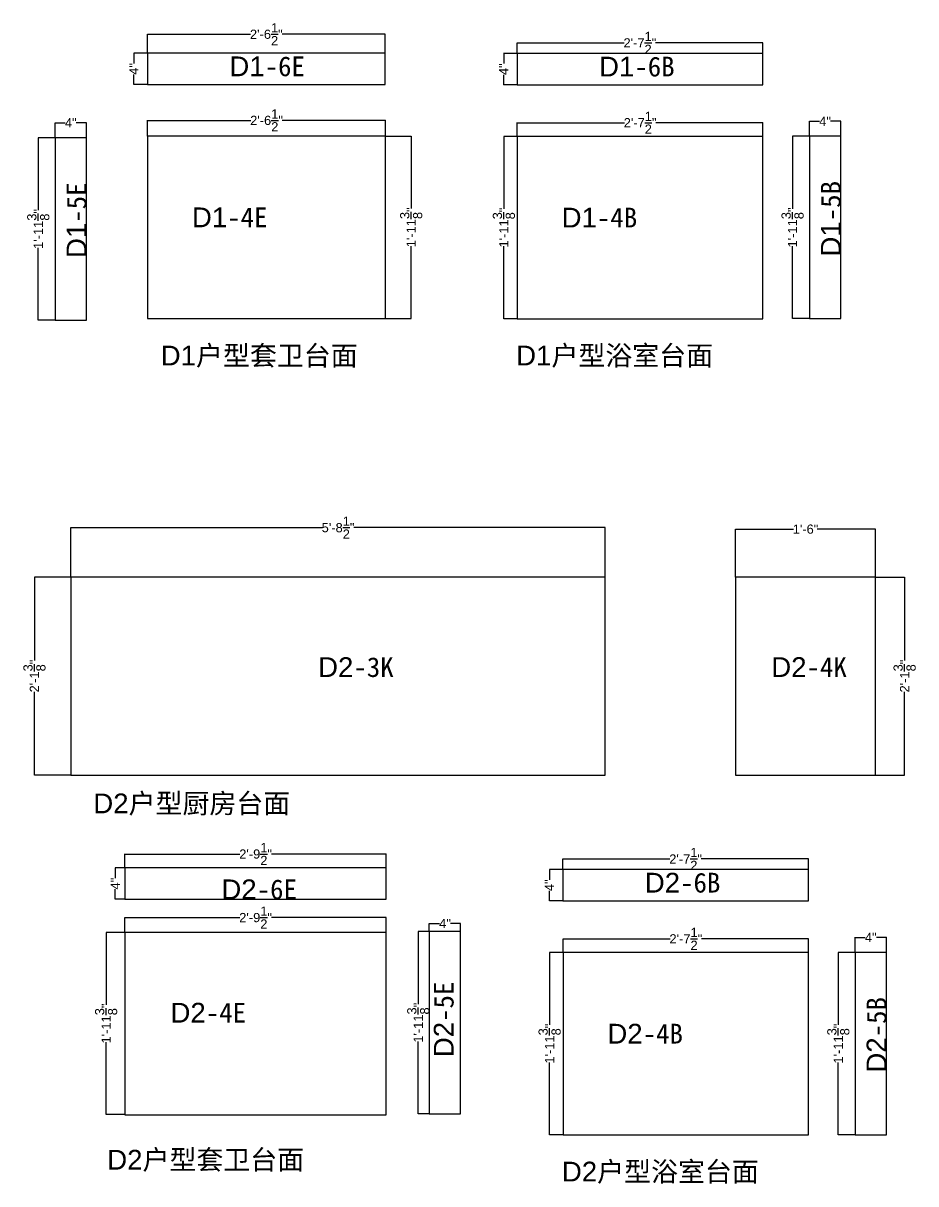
# Model space of a CAD drawing. Header units: inches. Extents: x -997106 to 39633, y -30199 to 1961.
# Drawn here: x 4683 to 7590, y -26069 to -22288 of the extents above; entities that cross this region are included whole.
import ezdxf

# ---------------------------------------------------------------- set-up
doc = ezdxf.new("R2010")
doc.units = ezdxf.units.IN
doc.header["$MEASUREMENT"] = 0
doc.layers.get('Defpoints').update_dxf_attribs({"color": 3})
doc.layers.add('编号', color=10, linetype='Continuous', plot=False)
doc.styles.get("Standard").update_dxf_attribs({"font": 'arial.ttf'})
doc.dimstyles.get("Standard").update_dxf_attribs({"dimtxt": 30, "dimasz": 1, "dimexe": 0.18, "dimexo": 0.0625, "dimgap": 0.09, "dimtad": 0, "dimtoh": 1, "dimdec": 4, "dimlfac": 0.03937, "dimzin": 0, "dimdsep": 46, "dimlunit": 4, "dimtxsty": 'Standard', "dimblk": 'ARCHTICK', "dimcen": 1, "dimadec": 0, "dimazin": 0, "dimtfac": 1, "dimtdec": 4, "dimtix": 1, "dimtofl": 0, "dimtmove": 2, "dimatfit": 3, "dimldrblk": 'ARCHTICK', "dimfxl": 1, "dimtolj": 1, "dimtzin": 0, "dimarcsym": 0})

# ---------------------------------------------------------------- blocks, each defined once
blk = doc.blocks.new('_ArchTick')
at = {"color": 0, "linetype": 'ByBlock', "const_width": 0.15}
blk.add_lwpolyline([(-0.5, -0.5), (0.5, 0.5)], dxfattribs=at)
blk = doc.blocks.new('*D436')
at = {"color": 0, "lineweight": -2, "transparency": 16777216}
for p, q in [((4838.3, -24092.4), (4838.3, -23931.2)), ((4838.3, -23931.4), (5657.4, -23931.4)), ((6578.3, -23931.4), (5759.2, -23931.4)), ((6578.3, -24092.4), (6578.3, -23931.2))]:
    blk.add_line(p, q, dxfattribs=at)
at = {"layer": 'Defpoints', "color": 0, "transparency": 16777216}
for p in [(6578.3, -23931.4), (4838.3, -24092.5), (6578.3, -24092.5)]:
    blk.add_point(p, dxfattribs=at)
at = {"color": 0, "lineweight": -2, "transparency": 16777216, "rotation": 180}
blk.add_blockref('_ArchTick', (4838.3, -23931.4), dxfattribs=at)
at = {"color": 0, "lineweight": -2, "transparency": 16777216}
blk.add_blockref('_ArchTick', (6578.3, -23931.4), dxfattribs=at)
at = {"color": 0, "transparency": 16777216, "insert": (5708.3, -23931.4), "char_height": 30, "attachment_point": 5}
blk.add_mtext('\\A1;5\'-8{\\H1x;\\S1/2;}"', dxfattribs=at)
blk = doc.blocks.new('*D437')
at = {"color": 0, "lineweight": -2, "transparency": 16777216}
for p, q in [((4838.2, -24092.5), (4719.1, -24092.5)), ((4719.3, -24092.5), (4719.3, -24363.9)), ((4719.3, -24737.5), (4719.3, -24466.1)), ((4838.2, -24737.5), (4719.1, -24737.5))]:
    blk.add_line(p, q, dxfattribs=at)
at = {"layer": 'Defpoints', "color": 0, "transparency": 16777216}
for p in [(4838.3, -24092.5), (4719.3, -24737.5), (4838.3, -24737.5)]:
    blk.add_point(p, dxfattribs=at)
at = {"color": 0, "lineweight": -2, "transparency": 16777216}
for p, rotation in [((4719.3, -24092.5), 90), ((4719.3, -24737.5), 270)]:
    blk.add_blockref('_ArchTick', p, dxfattribs=dict(at, rotation=rotation))
at = {"color": 0, "transparency": 16777216, "insert": (4719.3, -24415), "char_height": 30, "attachment_point": 5, "rotation": 90}
blk.add_mtext('\\A1;2\'-1{\\H1x;\\S3/8;}"', dxfattribs=at)
blk = doc.blocks.new('*D438')
at = {"color": 0, "lineweight": -2, "transparency": 16777216}
for p, q in [((7002.4, -24092.4), (7002.4, -23936.2)), ((7002.4, -23936.4), (7192.3, -23936.4)), ((7459.4, -23936.4), (7269.4, -23936.4)), ((7459.4, -24092.4), (7459.4, -23936.2))]:
    blk.add_line(p, q, dxfattribs=at)
at = {"layer": 'Defpoints', "color": 0, "transparency": 16777216}
for p in [(7459.4, -23936.4), (7002.4, -24092.5), (7459.4, -24092.5)]:
    blk.add_point(p, dxfattribs=at)
at = {"color": 0, "lineweight": -2, "transparency": 16777216, "rotation": 180}
blk.add_blockref('_ArchTick', (7002.4, -23936.4), dxfattribs=at)
at = {"color": 0, "lineweight": -2, "transparency": 16777216}
blk.add_blockref('_ArchTick', (7459.4, -23936.4), dxfattribs=at)
at = {"color": 0, "transparency": 16777216, "insert": (7230.9, -23936.4), "char_height": 30, "attachment_point": 5}
blk.add_mtext('\\A1;1\'-6"', dxfattribs=at)
blk = doc.blocks.new('*D439')
at = {"color": 0, "lineweight": -2, "transparency": 16777216}
for p, q in [((7459.4, -24092.5), (7553.8, -24092.5)), ((7553.6, -24092.5), (7553.6, -24363.9)), ((7553.6, -24737.5), (7553.6, -24466.1)), ((7459.4, -24737.5), (7553.8, -24737.5))]:
    blk.add_line(p, q, dxfattribs=at)
at = {"layer": 'Defpoints', "color": 0, "transparency": 16777216}
for p in [(7459.4, -24092.5), (7459.4, -24737.5), (7553.6, -24737.5)]:
    blk.add_point(p, dxfattribs=at)
at = {"color": 0, "lineweight": -2, "transparency": 16777216}
for p, rotation in [((7553.6, -24092.5), 90), ((7553.6, -24737.5), 270)]:
    blk.add_blockref('_ArchTick', p, dxfattribs=dict(at, rotation=rotation))
at = {"color": 0, "transparency": 16777216, "insert": (7553.6, -24415), "char_height": 30, "attachment_point": 5, "rotation": 90}
blk.add_mtext('\\A1;2\'-1{\\H1x;\\S3/8;}"', dxfattribs=at)
blk = doc.blocks.new('*D538')
at = {"color": 0, "lineweight": -2, "transparency": 16777216}
for p, q in [((5014.3, -25250.1), (4952.7, -25250.1)), ((4952.9, -25250.1), (4952.9, -25486.1)), ((4952.9, -25844.1), (4952.9, -25608.2)), ((5014.3, -25844.1), (4952.7, -25844.1))]:
    blk.add_line(p, q, dxfattribs=at)
at = {"layer": 'Defpoints', "color": 0, "transparency": 16777216}
for p in [(5014.3, -25250.1), (4952.9, -25844.1), (5014.3, -25844.1)]:
    blk.add_point(p, dxfattribs=at)
at = {"color": 0, "lineweight": -2, "transparency": 16777216}
for p, rotation in [((4952.9, -25250.1), 90), ((4952.9, -25844.1), 270)]:
    blk.add_blockref('_ArchTick', p, dxfattribs=dict(at, rotation=rotation))
at = {"color": 0, "transparency": 16777216, "insert": (4952.9, -25547.1), "char_height": 30, "attachment_point": 5, "rotation": 90}
blk.add_mtext('\\A1;1\'-11{\\H1x;\\S3/8;}"', dxfattribs=at)
blk = doc.blocks.new('*D539')
at = {"color": 0, "lineweight": -2, "transparency": 16777216}
for p, q in [((5014.3, -25250.1), (5014.3, -25201.7)), ((5014.3, -25201.9), (5388.7, -25201.9)), ((5865.3, -25201.9), (5491, -25201.9)), ((5865.3, -25250.1), (5865.3, -25201.7))]:
    blk.add_line(p, q, dxfattribs=at)
at = {"layer": 'Defpoints', "color": 0, "transparency": 16777216}
for p in [(5865.3, -25201.9), (5014.3, -25250.1), (5865.3, -25250.1)]:
    blk.add_point(p, dxfattribs=at)
at = {"color": 0, "lineweight": -2, "transparency": 16777216, "rotation": 180}
blk.add_blockref('_ArchTick', (5014.3, -25201.9), dxfattribs=at)
at = {"color": 0, "lineweight": -2, "transparency": 16777216}
blk.add_blockref('_ArchTick', (5865.3, -25201.9), dxfattribs=at)
at = {"color": 0, "transparency": 16777216, "insert": (5439.8, -25201.9), "char_height": 30, "attachment_point": 5}
blk.add_mtext('\\A1;2\'-9{\\H1x;\\S1/2;}"', dxfattribs=at)
blk = doc.blocks.new('*D540')
at = {"color": 0, "lineweight": -2, "transparency": 16777216}
for p, q in [((6005.6, -25247.6), (6005.6, -25221)), ((6005.6, -25221.1), (6038.6, -25221.1)), ((6107.6, -25221.1), (6074.5, -25221.1)), ((6107.6, -25247.6), (6107.6, -25221))]:
    blk.add_line(p, q, dxfattribs=at)
at = {"layer": 'Defpoints', "color": 0, "transparency": 16777216}
for p in [(6107.6, -25221.1), (6005.6, -25247.7), (6107.6, -25247.7)]:
    blk.add_point(p, dxfattribs=at)
at = {"color": 0, "lineweight": -2, "transparency": 16777216, "rotation": 180}
blk.add_blockref('_ArchTick', (6005.6, -25221.1), dxfattribs=at)
at = {"color": 0, "lineweight": -2, "transparency": 16777216}
blk.add_blockref('_ArchTick', (6107.6, -25221.1), dxfattribs=at)
at = {"color": 0, "transparency": 16777216, "insert": (6056.6, -25221.1), "char_height": 30, "attachment_point": 5}
blk.add_mtext('\\A1;4"', dxfattribs=at)
blk = doc.blocks.new('*D541')
at = {"color": 0, "lineweight": -2, "transparency": 16777216}
for p, q in [((6005.5, -25247.7), (5969.3, -25247.7)), ((5969.5, -25247.7), (5969.5, -25483.6)), ((5969.5, -25841.7), (5969.5, -25605.8)), ((6005.5, -25841.7), (5969.3, -25841.7))]:
    blk.add_line(p, q, dxfattribs=at)
at = {"layer": 'Defpoints', "color": 0, "transparency": 16777216}
for p in [(6005.6, -25247.7), (5969.5, -25841.7), (6005.6, -25841.7)]:
    blk.add_point(p, dxfattribs=at)
at = {"color": 0, "lineweight": -2, "transparency": 16777216}
for p, rotation in [((5969.5, -25247.7), 90), ((5969.5, -25841.7), 270)]:
    blk.add_blockref('_ArchTick', p, dxfattribs=dict(at, rotation=rotation))
at = {"color": 0, "transparency": 16777216, "insert": (5969.5, -25544.7), "char_height": 30, "attachment_point": 5, "rotation": 90}
blk.add_mtext('\\A1;1\'-11{\\H1x;\\S3/8;}"', dxfattribs=at)
blk = doc.blocks.new('*D542')
at = {"color": 0, "lineweight": -2, "transparency": 16777216}
for p, q in [((5014.3, -25040.3), (4982.5, -25040.3)), ((4982.7, -25040.3), (4982.7, -25073.3)), ((4982.7, -25142.3), (4982.7, -25109.2)), ((5014.3, -25142.3), (4982.5, -25142.3))]:
    blk.add_line(p, q, dxfattribs=at)
at = {"layer": 'Defpoints', "color": 0, "transparency": 16777216}
for p in [(5014.3, -25040.3), (4982.7, -25142.3), (5014.3, -25142.3)]:
    blk.add_point(p, dxfattribs=at)
at = {"color": 0, "lineweight": -2, "transparency": 16777216}
for p, rotation in [((4982.7, -25040.3), 90), ((4982.7, -25142.3), 270)]:
    blk.add_blockref('_ArchTick', p, dxfattribs=dict(at, rotation=rotation))
at = {"color": 0, "transparency": 16777216, "insert": (4982.7, -25091.3), "char_height": 30, "attachment_point": 5, "rotation": 90}
blk.add_mtext('\\A1;4"', dxfattribs=at)
blk = doc.blocks.new('*D543')
at = {"color": 0, "lineweight": -2, "transparency": 16777216}
for p, q in [((5014.3, -25040.2), (5014.3, -24994.7)), ((5014.3, -24994.9), (5388.7, -24994.9)), ((5865.3, -24994.9), (5491, -24994.9)), ((5865.3, -25040.2), (5865.3, -24994.7))]:
    blk.add_line(p, q, dxfattribs=at)
at = {"layer": 'Defpoints', "color": 0, "transparency": 16777216}
for p in [(5865.3, -24994.9), (5014.3, -25040.3), (5865.3, -25040.3)]:
    blk.add_point(p, dxfattribs=at)
at = {"color": 0, "lineweight": -2, "transparency": 16777216, "rotation": 180}
blk.add_blockref('_ArchTick', (5014.3, -24994.9), dxfattribs=at)
at = {"color": 0, "lineweight": -2, "transparency": 16777216}
blk.add_blockref('_ArchTick', (5865.3, -24994.9), dxfattribs=at)
at = {"color": 0, "transparency": 16777216, "insert": (5439.8, -24994.9), "char_height": 30, "attachment_point": 5}
blk.add_mtext('\\A1;2\'-9{\\H1x;\\S1/2;}"', dxfattribs=at)
blk = doc.blocks.new('*D604')
at = {"color": 0, "lineweight": -2, "transparency": 16777216}
for p, q in [((5087.9, -22655.7), (5087.9, -22604.1)), ((5087.9, -22604.3), (5424.3, -22604.3)), ((5862.9, -22604.3), (5526.6, -22604.3)), ((5862.9, -22655.7), (5862.9, -22604.1))]:
    blk.add_line(p, q, dxfattribs=at)
at = {"layer": 'Defpoints', "color": 0, "transparency": 16777216}
for p in [(5862.9, -22604.3), (5087.9, -22655.8), (5862.9, -22655.8)]:
    blk.add_point(p, dxfattribs=at)
at = {"color": 0, "lineweight": -2, "transparency": 16777216, "rotation": 180}
blk.add_blockref('_ArchTick', (5087.9, -22604.3), dxfattribs=at)
at = {"color": 0, "lineweight": -2, "transparency": 16777216}
blk.add_blockref('_ArchTick', (5862.9, -22604.3), dxfattribs=at)
at = {"color": 0, "transparency": 16777216, "insert": (5475.4, -22604.3), "char_height": 30, "attachment_point": 5}
blk.add_mtext('\\A1;2\'-6{\\H1x;\\S1/2;}"', dxfattribs=at)
blk = doc.blocks.new('*D605')
at = {"color": 0, "lineweight": -2, "transparency": 16777216}
for p, q in [((5863, -22655.8), (5946.7, -22655.8)), ((5946.5, -22655.8), (5946.5, -22891.7)), ((5946.5, -23249.8), (5946.5, -23013.9)), ((5863, -23249.8), (5946.7, -23249.8))]:
    blk.add_line(p, q, dxfattribs=at)
at = {"layer": 'Defpoints', "color": 0, "transparency": 16777216}
for p in [(5862.9, -22655.8), (5862.9, -23249.8), (5946.5, -23249.8)]:
    blk.add_point(p, dxfattribs=at)
at = {"color": 0, "lineweight": -2, "transparency": 16777216}
for p, rotation in [((5946.5, -22655.8), 90), ((5946.5, -23249.8), 270)]:
    blk.add_blockref('_ArchTick', p, dxfattribs=dict(at, rotation=rotation))
at = {"color": 0, "transparency": 16777216, "insert": (5946.5, -22952.8), "char_height": 30, "attachment_point": 5, "rotation": 90}
blk.add_mtext('\\A1;1\'-11{\\H1x;\\S3/8;}"', dxfattribs=at)
blk = doc.blocks.new('*D606')
at = {"color": 0, "lineweight": -2, "transparency": 16777216}
for p, q in [((4786.7, -22661.2), (4731.7, -22661.2)), ((4731.8, -22661.2), (4731.8, -22897.1)), ((4731.8, -23255.2), (4731.8, -23019.3)), ((4786.7, -23255.2), (4731.7, -23255.2))]:
    blk.add_line(p, q, dxfattribs=at)
at = {"layer": 'Defpoints', "color": 0, "transparency": 16777216}
for p in [(4786.8, -22661.2), (4731.8, -23255.2), (4786.8, -23255.2)]:
    blk.add_point(p, dxfattribs=at)
at = {"color": 0, "lineweight": -2, "transparency": 16777216}
for p, rotation in [((4731.8, -22661.2), 90), ((4731.8, -23255.2), 270)]:
    blk.add_blockref('_ArchTick', p, dxfattribs=dict(at, rotation=rotation))
at = {"color": 0, "transparency": 16777216, "insert": (4731.8, -22958.2), "char_height": 30, "attachment_point": 5, "rotation": 90}
blk.add_mtext('\\A1;1\'-11{\\H1x;\\S3/8;}"', dxfattribs=at)
blk = doc.blocks.new('*D607')
at = {"color": 0, "lineweight": -2, "transparency": 16777216}
for p, q in [((4786.8, -22661.1), (4786.8, -22611.9)), ((4786.8, -22612.1), (4819.8, -22612.1)), ((4888.8, -22612.1), (4855.7, -22612.1)), ((4888.8, -22661.1), (4888.8, -22611.9))]:
    blk.add_line(p, q, dxfattribs=at)
at = {"layer": 'Defpoints', "color": 0, "transparency": 16777216}
for p in [(4888.8, -22612.1), (4786.8, -22661.2), (4888.8, -22661.2)]:
    blk.add_point(p, dxfattribs=at)
at = {"color": 0, "lineweight": -2, "transparency": 16777216, "rotation": 180}
blk.add_blockref('_ArchTick', (4786.8, -22612.1), dxfattribs=at)
at = {"color": 0, "lineweight": -2, "transparency": 16777216}
blk.add_blockref('_ArchTick', (4888.8, -22612.1), dxfattribs=at)
at = {"color": 0, "transparency": 16777216, "insert": (4837.8, -22612.1), "char_height": 30, "attachment_point": 5}
blk.add_mtext('\\A1;4"', dxfattribs=at)
blk = doc.blocks.new('*D608')
at = {"color": 0, "lineweight": -2, "transparency": 16777216}
for p, q in [((5087.1, -22385.7), (5043.1, -22385.7)), ((5043.3, -22385.7), (5043.3, -22418.7)), ((5043.3, -22487.7), (5043.3, -22454.6)), ((5087.1, -22487.7), (5043.1, -22487.7))]:
    blk.add_line(p, q, dxfattribs=at)
at = {"layer": 'Defpoints', "color": 0, "transparency": 16777216}
for p in [(5087.2, -22385.7), (5043.3, -22487.7), (5087.2, -22487.7)]:
    blk.add_point(p, dxfattribs=at)
at = {"color": 0, "lineweight": -2, "transparency": 16777216}
for p, rotation in [((5043.3, -22385.7), 90), ((5043.3, -22487.7), 270)]:
    blk.add_blockref('_ArchTick', p, dxfattribs=dict(at, rotation=rotation))
at = {"color": 0, "transparency": 16777216, "insert": (5043.3, -22436.7), "char_height": 30, "attachment_point": 5, "rotation": 90}
blk.add_mtext('\\A1;4"', dxfattribs=at)
blk = doc.blocks.new('*D609')
at = {"color": 0, "lineweight": -2, "transparency": 16777216}
for p, q in [((5087.2, -22385.6), (5087.2, -22323.6)), ((5087.2, -22323.7), (5423.5, -22323.7)), ((5862.2, -22323.7), (5525.9, -22323.7)), ((5862.2, -22385.6), (5862.2, -22323.6))]:
    blk.add_line(p, q, dxfattribs=at)
at = {"layer": 'Defpoints', "color": 0, "transparency": 16777216}
for p in [(5862.2, -22323.7), (5087.2, -22385.7), (5862.2, -22385.7)]:
    blk.add_point(p, dxfattribs=at)
at = {"color": 0, "lineweight": -2, "transparency": 16777216, "rotation": 180}
blk.add_blockref('_ArchTick', (5087.2, -22323.7), dxfattribs=at)
at = {"color": 0, "lineweight": -2, "transparency": 16777216}
blk.add_blockref('_ArchTick', (5862.2, -22323.7), dxfattribs=at)
at = {"color": 0, "transparency": 16777216, "insert": (5474.7, -22323.7), "char_height": 30, "attachment_point": 5}
blk.add_mtext('\\A1;2\'-6{\\H1x;\\S1/2;}"', dxfattribs=at)
blk = doc.blocks.new('*D1316')
at = {"color": 0, "lineweight": -2, "transparency": 16777216}
for p, q in [((7243.6, -22656.3), (7188.5, -22656.3)), ((7188.7, -22656.3), (7188.7, -22892.2)), ((7188.7, -23250.3), (7188.7, -23014.4)), ((7243.6, -23250.3), (7188.5, -23250.3))]:
    blk.add_line(p, q, dxfattribs=at)
at = {"layer": 'Defpoints', "color": 0, "transparency": 16777216}
for p in [(7243.6, -22656.3), (7188.7, -23250.3), (7243.6, -23250.3)]:
    blk.add_point(p, dxfattribs=at)
at = {"color": 0, "lineweight": -2, "transparency": 16777216}
for p, rotation in [((7188.7, -22656.3), 90), ((7188.7, -23250.3), 270)]:
    blk.add_blockref('_ArchTick', p, dxfattribs=dict(at, rotation=rotation))
at = {"color": 0, "transparency": 16777216, "insert": (7188.7, -22953.3), "char_height": 30, "attachment_point": 5, "rotation": 90}
blk.add_mtext('\\A1;1\'-11{\\H1x;\\S3/8;}"', dxfattribs=at)
blk = doc.blocks.new('*D1317')
at = {"color": 0, "lineweight": -2, "transparency": 16777216}
for p, q in [((7243.6, -22656.3), (7243.6, -22607)), ((7243.6, -22607.2), (7276.7, -22607.2)), ((7345.6, -22607.2), (7312.6, -22607.2)), ((7345.6, -22656.3), (7345.6, -22607))]:
    blk.add_line(p, q, dxfattribs=at)
at = {"layer": 'Defpoints', "color": 0, "transparency": 16777216}
for p in [(7345.6, -22607.2), (7243.6, -22656.3), (7345.6, -22656.3)]:
    blk.add_point(p, dxfattribs=at)
at = {"color": 0, "lineweight": -2, "transparency": 16777216, "rotation": 180}
blk.add_blockref('_ArchTick', (7243.6, -22607.2), dxfattribs=at)
at = {"color": 0, "lineweight": -2, "transparency": 16777216}
blk.add_blockref('_ArchTick', (7345.6, -22607.2), dxfattribs=at)
at = {"color": 0, "transparency": 16777216, "insert": (7294.6, -22607.2), "char_height": 30, "attachment_point": 5}
blk.add_mtext('\\A1;4"', dxfattribs=at)
blk = doc.blocks.new('*D1318')
at = {"color": 0, "lineweight": -2, "transparency": 16777216}
for p, q in [((6292.1, -22656.5), (6292.1, -22611.8)), ((6292.1, -22612), (6641, -22612)), ((7092.1, -22612), (6743.3, -22612)), ((7092.1, -22656.5), (7092.1, -22611.8))]:
    blk.add_line(p, q, dxfattribs=at)
at = {"layer": 'Defpoints', "color": 0, "transparency": 16777216}
for p in [(7092.1, -22612), (6292.1, -22656.6), (7092.1, -22656.6)]:
    blk.add_point(p, dxfattribs=at)
at = {"color": 0, "lineweight": -2, "transparency": 16777216, "rotation": 180}
blk.add_blockref('_ArchTick', (6292.1, -22612), dxfattribs=at)
at = {"color": 0, "lineweight": -2, "transparency": 16777216}
blk.add_blockref('_ArchTick', (7092.1, -22612), dxfattribs=at)
at = {"color": 0, "transparency": 16777216, "insert": (6692.1, -22612), "char_height": 30, "attachment_point": 5}
blk.add_mtext('\\A1;2\'-7{\\H1x;\\S1/2;}"', dxfattribs=at)
blk = doc.blocks.new('*D1319')
at = {"color": 0, "lineweight": -2, "transparency": 16777216}
for p, q in [((6292.1, -22656.6), (6248.1, -22656.6)), ((6248.3, -22656.6), (6248.3, -22892.5)), ((6248.3, -23250.6), (6248.3, -23014.7)), ((6292.1, -23250.6), (6248.1, -23250.6))]:
    blk.add_line(p, q, dxfattribs=at)
at = {"layer": 'Defpoints', "color": 0, "transparency": 16777216}
for p in [(6292.1, -22656.6), (6248.3, -23250.6), (6292.1, -23250.6)]:
    blk.add_point(p, dxfattribs=at)
at = {"color": 0, "lineweight": -2, "transparency": 16777216}
for p, rotation in [((6248.3, -22656.6), 90), ((6248.3, -23250.6), 270)]:
    blk.add_blockref('_ArchTick', p, dxfattribs=dict(at, rotation=rotation))
at = {"color": 0, "transparency": 16777216, "insert": (6248.3, -22953.6), "char_height": 30, "attachment_point": 5, "rotation": 90}
blk.add_mtext('\\A1;1\'-11{\\H1x;\\S3/8;}"', dxfattribs=at)
blk = doc.blocks.new('*D1320')
at = {"color": 0, "lineweight": -2, "transparency": 16777216}
for p, q in [((6291.3, -22386.4), (6247.7, -22386.4)), ((6247.8, -22386.4), (6247.8, -22419.5)), ((6247.8, -22488.4), (6247.8, -22455.4)), ((6291.3, -22488.4), (6247.7, -22488.4))]:
    blk.add_line(p, q, dxfattribs=at)
at = {"layer": 'Defpoints', "color": 0, "transparency": 16777216}
for p in [(6291.4, -22386.4), (6247.8, -22488.4), (6291.4, -22488.4)]:
    blk.add_point(p, dxfattribs=at)
at = {"color": 0, "lineweight": -2, "transparency": 16777216}
for p, rotation in [((6247.8, -22386.4), 90), ((6247.8, -22488.4), 270)]:
    blk.add_blockref('_ArchTick', p, dxfattribs=dict(at, rotation=rotation))
at = {"color": 0, "transparency": 16777216, "insert": (6247.8, -22437.4), "char_height": 30, "attachment_point": 5, "rotation": 90}
blk.add_mtext('\\A1;4"', dxfattribs=at)
blk = doc.blocks.new('*D1321')
at = {"color": 0, "lineweight": -2, "transparency": 16777216}
for p, q in [((6291.4, -22386.4), (6291.4, -22351.6)), ((6291.4, -22351.8), (6640.2, -22351.8)), ((7091.4, -22351.8), (6742.5, -22351.8)), ((7091.4, -22386.4), (7091.4, -22351.6))]:
    blk.add_line(p, q, dxfattribs=at)
at = {"layer": 'Defpoints', "color": 0, "transparency": 16777216}
for p in [(6291.4, -22386.4), (7091.4, -22351.8), (7091.4, -22386.4)]:
    blk.add_point(p, dxfattribs=at)
at = {"color": 0, "lineweight": -2, "transparency": 16777216, "rotation": 180}
blk.add_blockref('_ArchTick', (6291.4, -22351.8), dxfattribs=at)
at = {"color": 0, "lineweight": -2, "transparency": 16777216}
blk.add_blockref('_ArchTick', (7091.4, -22351.8), dxfattribs=at)
at = {"color": 0, "transparency": 16777216, "insert": (6691.4, -22351.8), "char_height": 30, "attachment_point": 5}
blk.add_mtext('\\A1;2\'-7{\\H1x;\\S1/2;}"', dxfattribs=at)
blk = doc.blocks.new('*D1376')
at = {"color": 0, "lineweight": -2, "transparency": 16777216}
for p, q in [((7392.6, -25315.5), (7337.5, -25315.5)), ((7337.7, -25315.5), (7337.7, -25551.4)), ((7337.7, -25909.5), (7337.7, -25673.6)), ((7392.6, -25909.5), (7337.5, -25909.5))]:
    blk.add_line(p, q, dxfattribs=at)
at = {"layer": 'Defpoints', "color": 0, "transparency": 16777216}
for p in [(7392.6, -25315.5), (7337.7, -25909.5), (7392.6, -25909.5)]:
    blk.add_point(p, dxfattribs=at)
at = {"color": 0, "lineweight": -2, "transparency": 16777216}
for p, rotation in [((7337.7, -25315.5), 90), ((7337.7, -25909.5), 270)]:
    blk.add_blockref('_ArchTick', p, dxfattribs=dict(at, rotation=rotation))
at = {"color": 0, "transparency": 16777216, "insert": (7337.7, -25612.5), "char_height": 30, "attachment_point": 5, "rotation": 90}
blk.add_mtext('\\A1;1\'-11{\\H1x;\\S3/8;}"', dxfattribs=at)
blk = doc.blocks.new('*D1377')
at = {"color": 0, "lineweight": -2, "transparency": 16777216}
for p, q in [((7392.6, -25315.4), (7392.6, -25266.2)), ((7392.6, -25266.4), (7425.7, -25266.4)), ((7494.6, -25266.4), (7461.6, -25266.4)), ((7494.6, -25315.4), (7494.6, -25266.2))]:
    blk.add_line(p, q, dxfattribs=at)
at = {"layer": 'Defpoints', "color": 0, "transparency": 16777216}
for p in [(7494.6, -25266.4), (7392.6, -25315.5), (7494.6, -25315.5)]:
    blk.add_point(p, dxfattribs=at)
at = {"color": 0, "lineweight": -2, "transparency": 16777216, "rotation": 180}
blk.add_blockref('_ArchTick', (7392.6, -25266.4), dxfattribs=at)
at = {"color": 0, "lineweight": -2, "transparency": 16777216}
blk.add_blockref('_ArchTick', (7494.6, -25266.4), dxfattribs=at)
at = {"color": 0, "transparency": 16777216, "insert": (7443.6, -25266.4), "char_height": 30, "attachment_point": 5}
blk.add_mtext('\\A1;4"', dxfattribs=at)
blk = doc.blocks.new('*D1378')
at = {"color": 0, "lineweight": -2, "transparency": 16777216}
for p, q in [((6441.1, -25315.7), (6441.1, -25271)), ((6441.1, -25271.2), (6790, -25271.2)), ((7241.1, -25271.2), (6892.3, -25271.2)), ((7241.1, -25315.7), (7241.1, -25271))]:
    blk.add_line(p, q, dxfattribs=at)
at = {"layer": 'Defpoints', "color": 0, "transparency": 16777216}
for p in [(7241.1, -25271.2), (6441.1, -25315.7), (7241.1, -25315.7)]:
    blk.add_point(p, dxfattribs=at)
at = {"color": 0, "lineweight": -2, "transparency": 16777216, "rotation": 180}
blk.add_blockref('_ArchTick', (6441.1, -25271.2), dxfattribs=at)
at = {"color": 0, "lineweight": -2, "transparency": 16777216}
blk.add_blockref('_ArchTick', (7241.1, -25271.2), dxfattribs=at)
at = {"color": 0, "transparency": 16777216, "insert": (6841.1, -25271.2), "char_height": 30, "attachment_point": 5}
blk.add_mtext('\\A1;2\'-7{\\H1x;\\S1/2;}"', dxfattribs=at)
blk = doc.blocks.new('*D1379')
at = {"color": 0, "lineweight": -2, "transparency": 16777216}
for p, q in [((6441.1, -25315.7), (6397.1, -25315.7)), ((6397.3, -25315.7), (6397.3, -25551.6)), ((6397.3, -25909.7), (6397.3, -25673.8)), ((6441.1, -25909.7), (6397.1, -25909.7))]:
    blk.add_line(p, q, dxfattribs=at)
at = {"layer": 'Defpoints', "color": 0, "transparency": 16777216}
for p in [(6441.1, -25315.7), (6397.3, -25909.7), (6441.1, -25909.7)]:
    blk.add_point(p, dxfattribs=at)
at = {"color": 0, "lineweight": -2, "transparency": 16777216}
for p, rotation in [((6397.3, -25315.7), 90), ((6397.3, -25909.7), 270)]:
    blk.add_blockref('_ArchTick', p, dxfattribs=dict(at, rotation=rotation))
at = {"color": 0, "transparency": 16777216, "insert": (6397.3, -25612.7), "char_height": 30, "attachment_point": 5, "rotation": 90}
blk.add_mtext('\\A1;1\'-11{\\H1x;\\S3/8;}"', dxfattribs=at)
blk = doc.blocks.new('*D1380')
at = {"color": 0, "lineweight": -2, "transparency": 16777216}
for p, q in [((6440.3, -25045.6), (6396.7, -25045.6)), ((6396.8, -25045.6), (6396.8, -25078.7)), ((6440.3, -25147.6), (6396.7, -25147.6)), ((6396.8, -25147.6), (6396.8, -25114.5))]:
    blk.add_line(p, q, dxfattribs=at)
at = {"layer": 'Defpoints', "color": 0, "transparency": 16777216}
for p in [(6440.4, -25045.6), (6396.8, -25147.6), (6440.4, -25147.6)]:
    blk.add_point(p, dxfattribs=at)
at = {"color": 0, "lineweight": -2, "transparency": 16777216}
for p, rotation in [((6396.8, -25045.6), 90), ((6396.8, -25147.6), 270)]:
    blk.add_blockref('_ArchTick', p, dxfattribs=dict(at, rotation=rotation))
at = {"color": 0, "transparency": 16777216, "insert": (6396.8, -25096.6), "char_height": 30, "attachment_point": 5, "rotation": 90}
blk.add_mtext('\\A1;4"', dxfattribs=at)
blk = doc.blocks.new('*D1381')
at = {"color": 0, "lineweight": -2, "transparency": 16777216}
for p, q in [((6440.4, -25045.5), (6440.4, -25010.8)), ((6440.4, -25011), (6789.2, -25011)), ((7240.4, -25011), (6891.5, -25011)), ((7240.4, -25045.5), (7240.4, -25010.8))]:
    blk.add_line(p, q, dxfattribs=at)
at = {"layer": 'Defpoints', "color": 0, "transparency": 16777216}
for p in [(7240.4, -25011), (6440.4, -25045.6), (7240.4, -25045.6)]:
    blk.add_point(p, dxfattribs=at)
at = {"color": 0, "lineweight": -2, "transparency": 16777216, "rotation": 180}
blk.add_blockref('_ArchTick', (6440.4, -25011), dxfattribs=at)
at = {"color": 0, "lineweight": -2, "transparency": 16777216}
blk.add_blockref('_ArchTick', (7240.4, -25011), dxfattribs=at)
at = {"color": 0, "transparency": 16777216, "insert": (6840.4, -25011), "char_height": 30, "attachment_point": 5}
blk.add_mtext('\\A1;2\'-7{\\H1x;\\S1/2;}"', dxfattribs=at)

msp = doc.modelspace()

# ---------------------------------------------------------------- linework, layer by layer
for points in [[(5087.20448, -22487.65662), (5862.20448, -22487.65662), (5862.20448, -22385.65662), (5087.20448, -22385.65662)], [(6291.383, -22488.43588), (7091.383, -22488.43588), (7091.383, -22386.43588), (6291.383, -22386.43588)], [(4786.78011, -23255.20047), (4888.78011, -23255.20047), (4888.78011, -22661.20047), (4786.78011, -22661.20047)], [(5087.93777, -23249.78899), (5862.93777, -23249.78899), (5862.93777, -22655.78899), (5087.93777, -22655.78899)], [(6292.11629, -23250.56826), (7092.11629, -23250.56826), (7092.11629, -22656.56826), (6292.11629, -22656.56826)], [(7243.62218, -23250.32176), (7345.62218, -23250.32176), (7345.62218, -22656.32176), (7243.62218, -22656.32176)], [(4838.27152, -24737.47319), (6578.27152, -24737.47319), (6578.27152, -24092.47319), (4838.27152, -24092.47319)], [(7002.38567, -24737.47319), (7459.38567, -24737.47319), (7459.38567, -24092.47319), (7002.38567, -24092.47319)], [(5014.32209, -25142.28106), (5865.32209, -25142.28106), (5865.32209, -25040.28106), (5014.32209, -25040.28106)], [(6440.37923, -25147.58805), (7240.37923, -25147.58805), (7240.37923, -25045.58805), (6440.37923, -25045.58805)], [(5014.32209, -25844.14559), (5865.32209, -25844.14559), (5865.32209, -25250.14559), (5014.32209, -25250.14559)], [(6005.57969, -25841.6941), (6107.57969, -25841.6941), (6107.57969, -25247.6941), (6005.57969, -25247.6941)], [(6441.11252, -25909.72042), (7241.11252, -25909.72042), (7241.11252, -25315.72042), (6441.11252, -25315.72042)], [(7392.61841, -25909.47393), (7494.61841, -25909.47393), (7494.61841, -25315.47393), (7392.61841, -25315.47393)]]:
    msp.add_lwpolyline(points, close=True)

# ---------------------------------------------------------------- texts
at = {"char_height": 64.3508622, "attachment_point": 1}
for s, insert in [('D1{\\fSimSun|b0|i0|c134|p2;户型套卫台面}', (5130.61736, -23338.50585)), ('D1{\\fSimSun|b0|i0|c134|p2;户型浴室台面}', (6288.31105, -23338.28511)), ('D2{\\fSimSun|b0|i0|c134|p2;户型厨房台面}', (4911.03893, -24797.74193)), ('D2{\\fSimSun|b0|i0|c134|p2;户型套卫台面}', (4956.42174, -25958.76625)), ('D2{\\fSimSun|b0|i0|c134|p2;户型浴室台面}', (6437.30728, -25997.43728))]:
    msp.add_mtext(s, dxfattribs=dict(at, insert=insert))
at = {"layer": '编号', "char_height": 64.3508622, "attachment_point": 1}
for s, insert in [('D1{\\fSimSun|b0|i0|c134|p2;-6E}', (5354.21403, -22396.1035)), ('D1{\\fSimSun|b0|i0|c134|p2;-6B}', (6558.39255, -22396.88276)), ('D1{\\fSimSun|b0|i0|c134|p2;-4E}', (5232.28198, -22888.17476)), ('D1{\\fSimSun|b0|i0|c134|p2;-4B}', (6436.4605, -22888.95402)), ('D2{\\fSimSun|b0|i0|c134|p2;-3K}', (5643.21468, -24353.64821)), ('D2{\\fSimSun|b0|i0|c134|p2;-4K}', (7119.34739, -24353.64821)), ('D2{\\fSimSun|b0|i0|c134|p2;-6B}', (6707.38878, -25056.03493)), ('D2{\\fSimSun|b0|i0|c134|p2;-6E}', (5328.22586, -25077.66682)), ('D2{\\fSimSun|b0|i0|c134|p2;-4E}', (5162.44314, -25479.75594)), ('D2{\\fSimSun|b0|i0|c134|p2;-4B}', (6585.45673, -25548.10618))]:
    msp.add_mtext(s, dxfattribs=dict(at, insert=insert))
at = {"layer": '编号', "char_height": 64.3508622, "attachment_point": 1, "rotation": 90}
for s, insert in [('D1{\\fSimSun|b0|i0|c134|p2;-5E}', (4824.16588, -23052.8698)), ('D1{\\fSimSun|b0|i0|c134|p2;-5B}', (7281.00794, -23047.99109)), ('D2{\\fSimSun|b0|i0|c134|p2;-5E}', (6020.30287, -25656.79195)), ('D2{\\fSimSun|b0|i0|c134|p2;-5B}', (7430.00417, -25707.14326))]:
    msp.add_mtext(s, dxfattribs=dict(at, insert=insert))

# ---------------------------------------------------------------- dimensions: what is measured, and where the dimension line sits
for base, p1, p2, picture, middle in [((5862.2044845226, -22323.7386305326), (5087.2044845226, -22385.6566184048), (5862.2044845226, -22385.6566184048), '*D609', (5474.7044845226, -22323.7386305326)), ((7091.383, -22351.80744), (6291.383, -22386.43588), (7091.383, -22386.43588), '*D1321', (6691.383, -22351.80744)), ((5862.9377708378, -22604.2535332185), (5087.9377708378, -22655.7889905513), (5862.9377708378, -22655.7889905513), '*D604', (5475.4377708378, -22604.2535332185)), ((7092.11629, -22612.00143), (6292.11629, -22656.56826), (7092.11629, -22656.56826), '*D1318', (6692.11629, -22612.00143)), ((4888.78011, -22612.09961), (4786.78011, -22661.20047), (4888.78011, -22661.20047), '*D607', (4837.78011, -22612.09961)), ((7345.62218, -22607.2209), (7243.62218, -22656.32176), (7345.62218, -22656.32176), '*D1317', (7294.62218, -22607.2209)), ((6578.27152, -23931.41043), (4838.27152, -24092.47319), (6578.27152, -24092.47319), '*D436', (5708.27152, -23931.41043)), ((7459.38567, -23936.37377), (7002.38567, -24092.47319), (7459.38567, -24092.47319), '*D438', (7230.88567, -23936.37377)), ((5865.32209, -24994.90951), (5014.32209, -25040.28106), (5865.32209, -25040.28106), '*D543', (5439.82209, -24994.90951)), ((7240.37923, -25010.95961), (6440.37923, -25045.58805), (7240.37923, -25045.58805), '*D1381', (6840.37923, -25010.95961)), ((5865.32209, -25201.88549), (5014.32209, -25250.14559), (5865.32209, -25250.14559), '*D539', (5439.82209, -25201.88549)), ((6107.57969, -25221.14634), (6005.57969, -25247.6941), (6107.57969, -25247.6941), '*D540', (6056.57969, -25221.14634)), ((7241.11252, -25271.15359), (6441.11252, -25315.72042), (7241.11252, -25315.72042), '*D1378', (6841.11252, -25271.15359)), ((7494.61841, -25266.37307), (7392.61841, -25315.47393), (7494.61841, -25315.47393), '*D1377', (7443.61841, -25266.37307))]:
    dim = msp.add_linear_dim(base=base, p1=p1, p2=p2, dimstyle='Standard')
    dim.commit()
    dim.dimension.update_dxf_attribs({"geometry": picture, "text_midpoint": middle})
for base, p1, p2, picture, middle in [((5043.31649, -22487.65662), (5087.20448, -22385.65662), (5087.20448, -22487.65662), '*D608', (5043.31649, -22436.65662)), ((6247.84724, -22488.43588), (6291.383, -22386.43588), (6291.383, -22488.43588), '*D1320', (6247.84724, -22437.43588)), ((4731.83442, -23255.20047), (4786.78011, -22661.20047), (4786.78011, -23255.20047), '*D606', (4731.83442, -22958.20047)), ((5946.4854, -23249.78899), (5862.93777, -22655.78899), (5862.93777, -23249.78899), '*D605', (5946.4854, -22952.78899)), ((6248.29668, -23250.56826), (6292.11629, -22656.56826), (6292.11629, -23250.56826), '*D1319', (6248.29668, -22953.56826)), ((7188.67648, -23250.32176), (7243.62218, -22656.32176), (7243.62218, -23250.32176), '*D1316', (7188.67648, -22953.32176)), ((4719.2629281276, -24737.473191931), (4838.2715225164, -24092.473191931), (4838.2715225164, -24737.473191931), '*D437', (4719.2629281276, -24414.973191931)), ((7553.6356526283, -24737.473191931), (7459.3856730036, -24092.473191931), (7459.3856730036, -24737.473191931), '*D439', (7553.6356526283, -24414.973191931)), ((4982.68286, -25142.28106), (5014.32209, -25040.28106), (5014.32209, -25142.28106), '*D542', (4982.68286, -25091.28106)), ((6396.84348, -25147.58805), (6440.37923, -25045.58805), (6440.37923, -25147.58805), '*D1380', (6396.84348, -25096.58805)), ((4952.85607, -25844.14559), (5014.32209, -25250.14559), (5014.32209, -25844.14559), '*D538', (4952.85607, -25547.14559)), ((5969.47413, -25841.6941), (6005.57969, -25247.6941), (6005.57969, -25841.6941), '*D541', (5969.47413, -25544.6941)), ((6397.29291, -25909.72042), (6441.11252, -25315.72042), (6441.11252, -25909.72042), '*D1379', (6397.29291, -25612.72042)), ((7337.67271, -25909.47393), (7392.61841, -25315.47393), (7392.61841, -25909.47393), '*D1376', (7337.67271, -25612.47393))]:
    dim = msp.add_linear_dim(base=base, p1=p1, p2=p2, angle=90, dimstyle='Standard')
    dim.commit()
    dim.dimension.update_dxf_attribs({"geometry": picture, "text_midpoint": middle})

doc.saveas('drawing.dxf')
